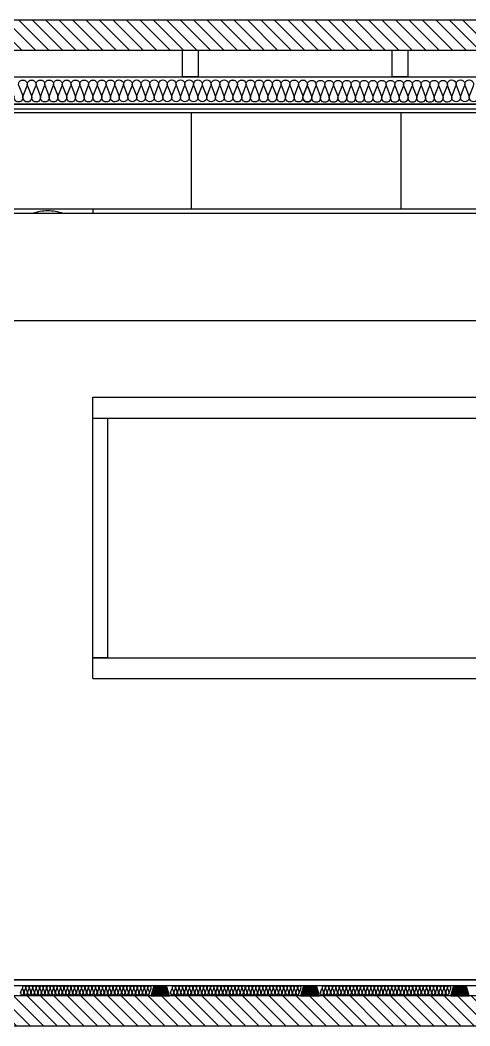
# Model space of a CAD drawing. Header units: millimetres. Extents: x 10 to 76.1, y 10 to 63.5.
# Drawn here: x 14.093 to 15.593, y 10 to 13.36 of the extents above; entities that cross this region are included whole.
import ezdxf

# ---------------------------------------------------------------- set-up
doc = ezdxf.new("R2010")
doc.units = ezdxf.units.MM
doc.linetypes.add('LÍNEAS_OCULTAS', pattern=[9.525, 6.35, -3.175])
doc.layers.add('durlok', color=3, linetype='Continuous')
doc.layers.add('lana de vidrio', color=2, linetype='Continuous')
pattern_1 = [(45, (-5, -61.920988), (-0.02245064, 0.02245064), [])]

# ---------------------------------------------------------------- blocks, each defined once
blk = doc.blocks.new('*X1')
at = {"color": 0}
for p, q in [((628.8661, 452.4359), (628.8968, 452.4666)), ((628.8665, 452.4328), (628.9003, 452.4666)), ((628.8674, 452.4408), (628.8932, 452.4666)), ((628.8688, 452.4457), (628.8897, 452.4666)), ((628.87, 452.4328), (628.9038, 452.4666)), ((628.8702, 452.4506), (628.8862, 452.4666)), ((628.8715, 452.4555), (628.8826, 452.4666)), ((628.8729, 452.4604), (628.8791, 452.4666)), ((628.8736, 452.4328), (628.9074, 452.4666)), ((628.8743, 452.4653), (628.8756, 452.4666)), ((628.8771, 452.4328), (628.9109, 452.4666)), ((628.8806, 452.4328), (628.9145, 452.4666)), ((628.8842, 452.4328), (628.9175, 452.4661)), ((628.8877, 452.4328), (628.9183, 452.4633)), ((628.8912, 452.4328), (628.9191, 452.4606)), ((628.8948, 452.4328), (628.9198, 452.4578)), ((628.8983, 452.4328), (628.9206, 452.4551)), ((628.9019, 452.4328), (628.9214, 452.4523)), ((628.9054, 452.4328), (628.9222, 452.4495)), ((628.9089, 452.4328), (628.9229, 452.4468)), ((628.9125, 452.4328), (628.9237, 452.444)), ((628.916, 452.4328), (628.9245, 452.4412)), ((628.9195, 452.4328), (628.9253, 452.4385)), ((628.9231, 452.4328), (628.926, 452.4357)), ((628.9266, 452.4328), (628.9268, 452.4329))]:
    blk.add_line(p, q, dxfattribs=at)

msp = doc.modelspace()

# ---------------------------------------------------------------- hatches: boundary and pattern name
at = {"linetype": 'Continuous', "extrusion": (0, 0, -1)}
h = msp.add_hatch(dxfattribs=at)
h.set_pattern_fill('ANSI31', color=8, scale=0.01, style=0)
h.set_pattern_definition(pattern_1)
h.paths.add_polyline_path([(-10, 13.26), (-10, 13.36), (-19.68, 13.36), (-19.68, 13.26)])
h = msp.add_hatch(dxfattribs=at)
h.set_pattern_fill('ANSI31', color=8, scale=0.01, style=0)
h.set_pattern_definition(pattern_1)
h.paths.add_polyline_path([(-10, 10), (-10, 10.1), (-19.68, 10.1), (-19.68, 10)])

# ---------------------------------------------------------------- linework, layer by layer
at = {"linetype": 'Continuous', "extrusion": (0, 1, 0)}
for p, q in [((19.68, 13.36), (10, 13.36)), ((10.205, 13.26), (19.475, 13.26)), ((19.1757, 10.153), (12.945, 10.153)), ((12.945, 10.135), (19.1757, 10.135)), ((19.475, 10.1), (10.205, 10.1)), ((10, 10), (19.68, 10))]:
    msp.add_line(p, q, dxfattribs=at)
at = {"linetype": 'Continuous', "extrusion": (-9.75795e-32, -4.64758e-31, -1)}
msp.add_line((19.68, 13.36), (10, 13.36), dxfattribs=at)
at = {"color": 3}
for p, q in [((14.6034, 13.26), (14.7174, 13.26)), ((15.3034, 13.26), (15.4174, 13.26))]:
    msp.add_line(p, q, dxfattribs=at)
for p, q in [((14.6629, 13.0516), (14.6629, 12.73)), ((15.3629, 13.0516), (15.3629, 12.73)), ((12.945, 12.73), (19.1807, 12.73)), ((12.945, 12.715), (19.1807, 12.715)), ((12.96, 12.3566), (19.1607, 12.3566)), ((12.945, 10.155), (19.1757, 10.155)), ((14.5295, 10.1), (14.5912, 10.1)), ((15.0295, 10.1), (15.0912, 10.1)), ((15.5295, 10.1), (15.5912, 10.1))]:
    msp.add_line(p, q)
at = {"color": 3, "linetype": 'LÍNEAS_OCULTAS', "extrusion": (0, 1, 0)}
msp.add_line((14.335, 12.73), (14.335, 12.715), dxfattribs=at)
at = {"color": 3}
for points in [[(14.6344, 13.26), (14.6863, 13.26), (14.6863, 13.17), (14.6344, 13.17)], [(15.3344, 13.26), (15.3863, 13.26), (15.3863, 13.17), (15.3344, 13.17)]]:
    msp.add_lwpolyline(points, close=True, dxfattribs=at)
at = {"color": 3, "linetype": 'LÍNEAS_OCULTAS', "extrusion": (0, 0, -1)}
msp.add_arc((-14.185, 12.5766), 0.1472, 70.1363, 109.8637, dxfattribs=at)
at = {"layer": 'durlok'}
for p, q in [((12.945, 13.17), (19.1758, 13.17)), ((12.945, 13.0791), (19.1758, 13.0791)), ((12.945, 13.0641), (19.1758, 13.0641))]:
    msp.add_line(p, q, dxfattribs=at)
at = {"layer": 'durlok', "linetype": 'Continuous', "extrusion": (1, -1.83697e-16, 0)}
for p, q in [((19.1758, 13.0791), (12.945, 13.0791)), ((12.945, 13.0516), (19.1758, 13.0516))]:
    msp.add_line(p, q, dxfattribs=at)
at = {"layer": 'durlok', "linetype": 'Continuous', "extrusion": (0, 1, 0)}
for p, q in [((14.335, 12.1), (17.835, 12.1)), ((14.335, 12.03), (14.335, 12.1)), ((14.335, 12.03), (14.385, 12.03)), ((14.335, 11.23), (14.335, 12.03)), ((14.335, 12.03), (17.835, 12.03)), ((14.385, 11.23), (14.385, 12.03)), ((14.385, 11.23), (14.335, 11.23)), ((14.335, 11.23), (17.835, 11.23)), ((14.335, 11.16), (14.335, 11.23)), ((14.335, 11.16), (17.835, 11.16))]:
    msp.add_line(p, q, dxfattribs=at)
at = {"layer": 'lana de vidrio', "color": 2, "extrusion": (-1.22465e-16, 0, -1)}
for p, q in [((14.0883, 13.14), (14.101, 13.1065)), ((14.1029, 13.1065), (14.1156, 13.14)), ((14.1175, 13.14), (14.1302, 13.1065)), ((14.1321, 13.1065), (14.1448, 13.14)), ((14.1467, 13.14), (14.1594, 13.1065)), ((14.1613, 13.1065), (14.174, 13.14)), ((14.1759, 13.14), (14.1886, 13.1065)), ((14.1905, 13.1065), (14.2032, 13.14)), ((14.2051, 13.14), (14.2178, 13.1065)), ((14.2197, 13.1065), (14.2324, 13.14)), ((14.2343, 13.14), (14.247, 13.1065)), ((14.2489, 13.1065), (14.2616, 13.14)), ((14.2635, 13.14), (14.2762, 13.1065)), ((14.2781, 13.1065), (14.2908, 13.14)), ((14.2927, 13.14), (14.3054, 13.1065)), ((14.3073, 13.1065), (14.32, 13.14)), ((14.3219, 13.14), (14.3346, 13.1065)), ((14.3365, 13.1065), (14.3492, 13.14)), ((14.3511, 13.14), (14.3638, 13.1065)), ((14.3657, 13.1065), (14.3784, 13.14)), ((14.3803, 13.14), (14.393, 13.1065)), ((14.3949, 13.1065), (14.4076, 13.14)), ((14.4094, 13.1402), (14.418, 13.1176)), ((14.4095, 13.14), (14.4181, 13.1173)), ((14.424, 13.1068), (14.4367, 13.1402)), ((14.4386, 13.1402), (14.4513, 13.1068)), ((14.4532, 13.1068), (14.4659, 13.1402)), ((14.4678, 13.1402), (14.4805, 13.1068)), ((14.4824, 13.1068), (14.4951, 13.1402)), ((14.497, 13.1402), (14.5097, 13.1068)), ((14.5116, 13.1068), (14.5243, 13.1402)), ((14.5262, 13.1402), (14.5389, 13.1068)), ((14.5408, 13.1068), (14.5535, 13.1402)), ((14.5554, 13.1402), (14.5681, 13.1068)), ((14.57, 13.1068), (14.5827, 13.1402)), ((14.5846, 13.1402), (14.5973, 13.1068)), ((14.5992, 13.1068), (14.6119, 13.1402)), ((14.6138, 13.1402), (14.6265, 13.1068)), ((14.6284, 13.1068), (14.6411, 13.1402)), ((14.643, 13.1402), (14.6557, 13.1068)), ((14.6576, 13.1068), (14.6703, 13.1402)), ((14.6722, 13.1402), (14.6849, 13.1068)), ((14.6869, 13.1068), (14.6996, 13.1402)), ((14.7015, 13.1402), (14.7142, 13.1068)), ((14.7161, 13.1068), (14.7288, 13.1402)), ((14.7307, 13.1402), (14.7434, 13.1068)), ((14.7453, 13.1068), (14.758, 13.1402)), ((14.7599, 13.1402), (14.7726, 13.1068)), ((14.7745, 13.1068), (14.7872, 13.1402)), ((14.7891, 13.1402), (14.8018, 13.1068)), ((14.7891, 13.14), (14.8018, 13.1065)), ((14.8037, 13.1068), (14.8164, 13.1402)), ((14.8037, 13.1065), (14.8164, 13.14)), ((14.8183, 13.14), (14.831, 13.1065)), ((14.8329, 13.1065), (14.8456, 13.14)), ((14.8475, 13.14), (14.8602, 13.1065)), ((14.8621, 13.1065), (14.8748, 13.14)), ((14.8767, 13.14), (14.8894, 13.1065)), ((14.8913, 13.1065), (14.904, 13.14)), ((14.9059, 13.14), (14.9186, 13.1065)), ((14.9205, 13.1065), (14.9332, 13.14)), ((14.9351, 13.14), (14.9478, 13.1065)), ((14.9497, 13.1065), (14.9624, 13.14)), ((14.9643, 13.14), (14.977, 13.1065)), ((14.9789, 13.1065), (14.9916, 13.14)), ((14.9935, 13.14), (15.0062, 13.1065)), ((15.0081, 13.1065), (15.0208, 13.14)), ((15.0227, 13.14), (15.0354, 13.1065)), ((15.0373, 13.1065), (15.05, 13.14)), ((15.0373, 13.1055), (15.05, 13.1389)), ((15.0519, 13.14), (15.0646, 13.1065)), ((15.0519, 13.1389), (15.0646, 13.1055)), ((15.0665, 13.1055), (15.0792, 13.1389)), ((15.0811, 13.1389), (15.0938, 13.1055)), ((15.0957, 13.1055), (15.1084, 13.1389)), ((15.1103, 13.1389), (15.123, 13.1055)), ((15.1249, 13.1055), (15.1376, 13.1389)), ((15.1395, 13.1389), (15.1522, 13.1055)), ((15.1541, 13.1055), (15.1668, 13.1389)), ((15.1687, 13.1389), (15.1814, 13.1055)), ((15.1833, 13.1055), (15.196, 13.1389)), ((15.1979, 13.1389), (15.2106, 13.1055)), ((15.2125, 13.1055), (15.2252, 13.1389)), ((15.2271, 13.1389), (15.2398, 13.1055)), ((15.2417, 13.1055), (15.2544, 13.1389)), ((15.2563, 13.1389), (15.269, 13.1055)), ((15.2709, 13.1055), (15.2836, 13.1389)), ((15.2855, 13.1389), (15.2982, 13.1055)), ((15.3001, 13.1055), (15.3128, 13.1389)), ((15.3147, 13.1389), (15.3274, 13.1055)), ((15.3293, 13.1055), (15.342, 13.1389)), ((15.3439, 13.1389), (15.3566, 13.1055)), ((15.3585, 13.1055), (15.3712, 13.1389)), ((15.3731, 13.1389), (15.3858, 13.1055)), ((15.3877, 13.1055), (15.4004, 13.1389)), ((15.4023, 13.1389), (15.415, 13.1055)), ((15.4169, 13.1055), (15.4296, 13.1389)), ((15.4315, 13.1389), (15.4442, 13.1055)), ((15.4461, 13.1055), (15.4588, 13.1389)), ((15.4607, 13.1389), (15.4734, 13.1055)), ((15.4753, 13.1055), (15.488, 13.1389)), ((15.4899, 13.1389), (15.5026, 13.1055)), ((15.5045, 13.1055), (15.5172, 13.1389)), ((15.5191, 13.1402), (15.5277, 13.1176)), ((15.5191, 13.1389), (15.5277, 13.1163)), ((15.5337, 13.1068), (15.5464, 13.1402)), ((15.5483, 13.1402), (15.561, 13.1068)), ((15.5629, 13.1068), (15.5756, 13.1402)), ((15.5775, 13.1402), (15.5902, 13.1068)), ((15.5921, 13.1068), (15.6048, 13.1402)), ((14.418, 13.1176), (14.4221, 13.1068)), ((14.4181, 13.1173), (14.4222, 13.1066)), ((15.5277, 13.1176), (15.5318, 13.1068)), ((15.5277, 13.1163), (15.5318, 13.1055))]:
    msp.add_line(p, q, dxfattribs=at)
at = {"layer": 'lana de vidrio', "color": 2}
for p, q in [((14.0943, 10.112), (14.0994, 10.1253)), ((14.1001, 10.1253), (14.1052, 10.112)), ((14.1059, 10.112), (14.111, 10.1253)), ((14.1118, 10.1253), (14.1168, 10.112)), ((14.1176, 10.112), (14.1226, 10.1253)), ((14.1234, 10.1253), (14.1284, 10.112)), ((14.1292, 10.112), (14.1342, 10.1253)), ((14.135, 10.1253), (14.14, 10.112)), ((14.1408, 10.112), (14.1458, 10.1253)), ((14.1466, 10.1253), (14.1516, 10.112)), ((14.1466, 10.1253), (14.1516, 10.112)), ((14.1524, 10.112), (14.1575, 10.1253)), ((14.1582, 10.1253), (14.1633, 10.112)), ((14.164, 10.112), (14.1691, 10.1253)), ((14.1698, 10.1253), (14.1749, 10.112)), ((14.1756, 10.112), (14.1807, 10.1253)), ((14.1814, 10.1253), (14.1865, 10.112)), ((14.1872, 10.112), (14.1923, 10.1253)), ((14.193, 10.1253), (14.1981, 10.112)), ((14.1989, 10.112), (14.2039, 10.1253)), ((14.2047, 10.1253), (14.2097, 10.112)), ((14.2105, 10.112), (14.2155, 10.1253)), ((14.2163, 10.1253), (14.2213, 10.112)), ((14.2221, 10.112), (14.2271, 10.1253)), ((14.2279, 10.1253), (14.2329, 10.112)), ((14.2337, 10.112), (14.2387, 10.1253)), ((14.2337, 10.112), (14.2387, 10.1253)), ((14.2337, 10.112), (14.2387, 10.1253)), ((14.2395, 10.1253), (14.2446, 10.112)), ((14.2453, 10.112), (14.2504, 10.1253)), ((14.2511, 10.1253), (14.2562, 10.112)), ((14.2569, 10.112), (14.262, 10.1253)), ((14.2627, 10.1253), (14.2678, 10.112)), ((14.2685, 10.112), (14.2736, 10.1253)), ((14.2743, 10.1253), (14.2794, 10.112)), ((14.2802, 10.112), (14.2852, 10.1253)), ((14.286, 10.1253), (14.291, 10.112)), ((14.2918, 10.112), (14.2968, 10.1253)), ((14.2976, 10.1253), (14.3026, 10.112)), ((14.3034, 10.112), (14.3084, 10.1253)), ((14.3092, 10.1253), (14.3142, 10.112)), ((14.315, 10.112), (14.32, 10.1253)), ((14.315, 10.112), (14.32, 10.1253)), ((14.3208, 10.1253), (14.3259, 10.112)), ((14.3266, 10.112), (14.3317, 10.1253)), ((14.3324, 10.1253), (14.3375, 10.112)), ((14.333, 10.1253), (14.338, 10.112)), ((14.3388, 10.112), (14.3438, 10.1253)), ((14.3446, 10.1253), (14.3497, 10.112)), ((14.3504, 10.112), (14.3555, 10.1253)), ((14.3562, 10.1253), (14.3613, 10.112)), ((14.362, 10.112), (14.3671, 10.1253)), ((14.3678, 10.1253), (14.3729, 10.112)), ((14.3736, 10.112), (14.3787, 10.1253)), ((14.3794, 10.1253), (14.3845, 10.112)), ((14.3852, 10.112), (14.3903, 10.1253)), ((14.3911, 10.1253), (14.3961, 10.112)), ((14.3969, 10.112), (14.4019, 10.1253)), ((14.4027, 10.1253), (14.4077, 10.112)), ((14.4085, 10.112), (14.4135, 10.1253)), ((14.4143, 10.1253), (14.4193, 10.112)), ((14.4201, 10.112), (14.4251, 10.1253)), ((14.4259, 10.1253), (14.4309, 10.112)), ((14.4317, 10.112), (14.4368, 10.1253)), ((14.4375, 10.1253), (14.4426, 10.112)), ((14.4433, 10.112), (14.4484, 10.1253)), ((14.4491, 10.1253), (14.4542, 10.112)), ((14.4549, 10.112), (14.46, 10.1253)), ((14.4607, 10.1253), (14.4658, 10.112)), ((14.4665, 10.112), (14.4716, 10.1253)), ((14.4724, 10.1253), (14.4774, 10.112)), ((14.4782, 10.112), (14.4832, 10.1253)), ((14.484, 10.1253), (14.489, 10.112)), ((14.4898, 10.112), (14.4948, 10.1253)), ((14.4956, 10.1253), (14.5006, 10.112)), ((14.5014, 10.112), (14.5064, 10.1253)), ((14.5072, 10.1253), (14.5122, 10.112)), ((14.513, 10.112), (14.5181, 10.1253)), ((14.5188, 10.1253), (14.5239, 10.112)), ((14.5246, 10.112), (14.5297, 10.1253)), ((14.5943, 10.112), (14.5993, 10.1253)), ((14.6001, 10.1253), (14.6052, 10.112)), ((14.6059, 10.112), (14.611, 10.1253)), ((14.6117, 10.1253), (14.6168, 10.112)), ((14.6175, 10.112), (14.6226, 10.1253)), ((14.6233, 10.1253), (14.6284, 10.112)), ((14.6291, 10.112), (14.6342, 10.1253)), ((14.6349, 10.1253), (14.64, 10.112)), ((14.6408, 10.112), (14.6458, 10.1253)), ((14.6466, 10.1253), (14.6516, 10.112)), ((14.6524, 10.112), (14.6574, 10.1253)), ((14.6582, 10.1253), (14.6632, 10.112)), ((14.664, 10.112), (14.669, 10.1253)), ((14.664, 10.112), (14.669, 10.1253)), ((14.664, 10.112), (14.669, 10.1253)), ((14.6698, 10.1253), (14.6748, 10.112)), ((14.6756, 10.112), (14.6806, 10.1253)), ((14.6814, 10.1253), (14.6865, 10.112)), ((14.6872, 10.112), (14.6923, 10.1253)), ((14.693, 10.1253), (14.6981, 10.112)), ((14.6988, 10.112), (14.7039, 10.1253)), ((14.7046, 10.1253), (14.7097, 10.112)), ((14.7104, 10.112), (14.7155, 10.1253)), ((14.7162, 10.1253), (14.7213, 10.112)), ((14.7221, 10.112), (14.7271, 10.1253)), ((14.7279, 10.1253), (14.7329, 10.112)), ((14.7337, 10.112), (14.7387, 10.1253)), ((14.7395, 10.1253), (14.7445, 10.112)), ((14.7453, 10.112), (14.7503, 10.1253)), ((14.7453, 10.112), (14.7503, 10.1253)), ((14.7511, 10.1253), (14.7561, 10.112)), ((14.7569, 10.112), (14.7619, 10.1253)), ((14.7627, 10.1253), (14.7678, 10.112)), ((14.7633, 10.1253), (14.7683, 10.112)), ((14.7691, 10.112), (14.7741, 10.1253)), ((14.7749, 10.1253), (14.7799, 10.112)), ((14.7807, 10.112), (14.7857, 10.1253)), ((14.7865, 10.1253), (14.7915, 10.112)), ((14.7923, 10.112), (14.7974, 10.1253)), ((14.7981, 10.1253), (14.8032, 10.112)), ((14.8039, 10.112), (14.809, 10.1253)), ((14.8097, 10.1253), (14.8148, 10.112)), ((14.8155, 10.112), (14.8206, 10.1253)), ((14.8213, 10.1253), (14.8264, 10.112)), ((14.8271, 10.112), (14.8322, 10.1253)), ((14.833, 10.1253), (14.838, 10.112)), ((14.8388, 10.112), (14.8438, 10.1253)), ((14.8446, 10.1253), (14.8496, 10.112)), ((14.8504, 10.112), (14.8554, 10.1253)), ((14.8562, 10.1253), (14.8612, 10.112)), ((14.862, 10.112), (14.867, 10.1253)), ((14.8678, 10.1253), (14.8728, 10.112)), ((14.8736, 10.112), (14.8787, 10.1253)), ((14.8794, 10.1253), (14.8845, 10.112)), ((14.8852, 10.112), (14.8903, 10.1253)), ((14.891, 10.1253), (14.8961, 10.112)), ((14.8968, 10.112), (14.9019, 10.1253)), ((14.9026, 10.1253), (14.9077, 10.112)), ((14.9084, 10.112), (14.9135, 10.1253)), ((14.9143, 10.1253), (14.9193, 10.112)), ((14.9201, 10.112), (14.9251, 10.1253)), ((14.9259, 10.1253), (14.9309, 10.112)), ((14.9317, 10.112), (14.9367, 10.1253)), ((14.9375, 10.1253), (14.9425, 10.112)), ((14.9433, 10.112), (14.9483, 10.1253)), ((14.9491, 10.1253), (14.9541, 10.112)), ((14.9549, 10.112), (14.9599, 10.1253)), ((14.9607, 10.1253), (14.9658, 10.112)), ((14.9665, 10.112), (14.9716, 10.1253)), ((14.9723, 10.1253), (14.9774, 10.112)), ((14.9781, 10.112), (14.9832, 10.1253)), ((14.9839, 10.1253), (14.989, 10.112)), ((14.9897, 10.112), (14.9948, 10.1253)), ((14.9955, 10.1253), (15.0006, 10.112)), ((15.0014, 10.112), (15.0064, 10.1253)), ((15.0072, 10.1253), (15.0122, 10.112)), ((15.0072, 10.1253), (15.0122, 10.112)), ((15.013, 10.112), (15.018, 10.1253)), ((15.0188, 10.1253), (15.0238, 10.112)), ((15.0246, 10.112), (15.0296, 10.1253)), ((15.0943, 10.112), (15.0993, 10.1253)), ((15.0943, 10.112), (15.0993, 10.1253)), ((15.0943, 10.112), (15.0993, 10.1253)), ((15.1001, 10.1253), (15.1051, 10.112)), ((15.1059, 10.112), (15.1109, 10.1253)), ((15.1117, 10.1253), (15.1167, 10.112)), ((15.1175, 10.112), (15.1225, 10.1253)), ((15.1233, 10.1253), (15.1284, 10.112)), ((15.1291, 10.112), (15.1342, 10.1253)), ((15.1349, 10.1253), (15.14, 10.112)), ((15.1407, 10.112), (15.1458, 10.1253)), ((15.1465, 10.1253), (15.1516, 10.112)), ((15.1523, 10.112), (15.1574, 10.1253)), ((15.1581, 10.1253), (15.1632, 10.112)), ((15.1639, 10.112), (15.169, 10.1253)), ((15.1698, 10.1253), (15.1748, 10.112)), ((15.1756, 10.112), (15.1806, 10.1253)), ((15.1756, 10.112), (15.1806, 10.1253)), ((15.1814, 10.1253), (15.1864, 10.112)), ((15.1872, 10.112), (15.1922, 10.1253)), ((15.193, 10.1253), (15.198, 10.112)), ((15.1936, 10.1253), (15.1986, 10.112)), ((15.1994, 10.112), (15.2044, 10.1253)), ((15.2052, 10.1253), (15.2102, 10.112)), ((15.211, 10.112), (15.216, 10.1253)), ((15.2168, 10.1253), (15.2218, 10.112)), ((15.2226, 10.112), (15.2276, 10.1253)), ((15.2284, 10.1253), (15.2334, 10.112)), ((15.2342, 10.112), (15.2393, 10.1253)), ((15.24, 10.1253), (15.2451, 10.112)), ((15.2458, 10.112), (15.2509, 10.1253)), ((15.2516, 10.1253), (15.2567, 10.112)), ((15.2574, 10.112), (15.2625, 10.1253)), ((15.2632, 10.1253), (15.2683, 10.112)), ((15.269, 10.112), (15.2741, 10.1253)), ((15.2749, 10.1253), (15.2799, 10.112)), ((15.2807, 10.112), (15.2857, 10.1253)), ((15.2865, 10.1253), (15.2915, 10.112)), ((15.2923, 10.112), (15.2973, 10.1253)), ((15.2981, 10.1253), (15.3031, 10.112)), ((15.3039, 10.112), (15.3089, 10.1253)), ((15.3097, 10.1253), (15.3147, 10.112)), ((15.3155, 10.112), (15.3206, 10.1253)), ((15.3213, 10.1253), (15.3264, 10.112)), ((15.3271, 10.112), (15.3322, 10.1253)), ((15.3329, 10.1253), (15.338, 10.112)), ((15.3387, 10.112), (15.3438, 10.1253)), ((15.3445, 10.1253), (15.3496, 10.112)), ((15.3503, 10.112), (15.3554, 10.1253)), ((15.3561, 10.1253), (15.3612, 10.112)), ((15.362, 10.112), (15.367, 10.1253)), ((15.3678, 10.1253), (15.3728, 10.112)), ((15.3736, 10.112), (15.3786, 10.1253)), ((15.3794, 10.1253), (15.3844, 10.112)), ((15.3852, 10.112), (15.3902, 10.1253)), ((15.391, 10.1253), (15.396, 10.112)), ((15.3968, 10.112), (15.4018, 10.1253)), ((15.4026, 10.1253), (15.4077, 10.112)), ((15.4084, 10.112), (15.4135, 10.1253)), ((15.4142, 10.1253), (15.4193, 10.112)), ((15.42, 10.112), (15.4251, 10.1253)), ((15.4258, 10.1253), (15.4309, 10.112)), ((15.4316, 10.112), (15.4367, 10.1253)), ((15.4374, 10.1253), (15.4425, 10.112)), ((15.4374, 10.1253), (15.4425, 10.112)), ((15.4433, 10.112), (15.4483, 10.1253)), ((15.4491, 10.1253), (15.4541, 10.112)), ((15.4549, 10.112), (15.4599, 10.1253)), ((15.4607, 10.1253), (15.4657, 10.112)), ((15.4665, 10.112), (15.4715, 10.1253)), ((15.4723, 10.1253), (15.4773, 10.112)), ((15.4781, 10.112), (15.4831, 10.1253)), ((15.4839, 10.1253), (15.489, 10.112)), ((15.4897, 10.112), (15.4948, 10.1253)), ((15.4955, 10.1253), (15.5006, 10.112)), ((15.5013, 10.112), (15.5064, 10.1253)), ((15.5071, 10.1253), (15.5122, 10.112)), ((15.5129, 10.112), (15.518, 10.1253)), ((15.5187, 10.1253), (15.5238, 10.112)), ((15.5246, 10.112), (15.5296, 10.1253)), ((15.5246, 10.112), (15.5296, 10.1253)), ((15.5246, 10.112), (15.5296, 10.1253))]:
    msp.add_line(p, q, dxfattribs=at)
at = {"layer": 'lana de vidrio'}
for p, q in [((14.5295, 10.1), (14.5393, 10.135)), ((14.5912, 10.1), (14.5814, 10.135)), ((15.0295, 10.1), (15.0393, 10.135)), ((15.0912, 10.1), (15.0814, 10.135)), ((15.5295, 10.1), (15.5393, 10.135)), ((15.5912, 10.1), (15.5814, 10.135))]:
    msp.add_line(p, q, dxfattribs=at)
at = {"layer": 'lana de vidrio', "color": 2, "extrusion": (-1.22465e-16, 0, -1)}
for centre, start, end in [((-14.1019, 13.1452), 339.2034, 200.7966), ((-14.1311, 13.1452), 339.2034, 200.7966), ((-14.1603, 13.1452), 339.2034, 200.7966), ((-14.1895, 13.1452), 339.2034, 200.7966), ((-14.2187, 13.1452), 339.2034, 200.7966), ((-14.2479, 13.1452), 339.2034, 200.7966), ((-14.2771, 13.1452), 339.2034, 200.7966), ((-14.3064, 13.1452), 339.2034, 200.7966), ((-14.3356, 13.1452), 339.2034, 200.7966), ((-14.3648, 13.1452), 339.2034, 200.7966), ((-14.394, 13.1452), 339.2034, 200.7966), ((-14.4231, 13.1454), 339.2034, 69.7661), ((-14.4231, 13.1454), 69.7858, 200.7966), ((-14.4523, 13.1454), 339.2034, 200.7966), ((-14.4815, 13.1454), 339.2034, 200.7966), ((-14.5107, 13.1454), 339.2034, 200.7966), ((-14.5399, 13.1454), 339.2034, 200.7966), ((-14.5691, 13.1454), 339.2034, 200.7966), ((-14.5983, 13.1454), 339.2034, 200.7966), ((-14.6275, 13.1454), 339.2034, 200.7966), ((-14.6567, 13.1454), 339.2034, 200.7966), ((-14.6859, 13.1454), 339.2034, 200.7966), ((-14.7151, 13.1454), 339.2034, 200.7966), ((-14.7443, 13.1454), 339.2034, 200.7966), ((-14.7735, 13.1454), 339.2034, 200.7966), ((-14.8027, 13.1454), 339.2034, 200.7966), ((-14.8027, 13.1452), 339.2034, 200.7966), ((-14.8319, 13.1452), 339.2034, 200.7966), ((-14.8611, 13.1452), 339.2034, 200.7966), ((-14.8903, 13.1452), 339.2034, 200.7966), ((-14.9195, 13.1452), 339.2034, 200.7966), ((-14.9487, 13.1452), 339.2034, 200.7966), ((-14.9779, 13.1452), 339.2034, 200.7966), ((-15.0071, 13.1452), 339.2034, 200.7966), ((-15.0363, 13.1452), 339.2034, 200.7966), ((-15.0655, 13.1441), 339.2034, 200.7966), ((-15.0947, 13.1441), 339.2034, 200.7966), ((-15.1239, 13.1441), 339.2034, 200.7966), ((-15.1531, 13.1441), 339.2034, 200.7966), ((-15.1823, 13.1441), 339.2034, 200.7966), ((-15.2115, 13.1441), 339.2034, 200.7966), ((-15.2407, 13.1441), 339.2034, 200.7966), ((-15.27, 13.1441), 339.2034, 200.7966), ((-15.2992, 13.1441), 339.2034, 200.7966), ((-15.3284, 13.1441), 339.2034, 200.7966), ((-15.3576, 13.1441), 339.2034, 200.7966), ((-15.3868, 13.1441), 339.2034, 200.7966), ((-15.416, 13.1441), 339.2034, 200.7966), ((-15.4452, 13.1441), 339.2034, 200.7966), ((-15.4744, 13.1441), 339.2034, 200.7966), ((-15.5036, 13.1441), 339.2034, 200.7966), ((-15.5327, 13.1454), 339.2034, 69.7661), ((-15.5327, 13.1454), 69.7858, 200.7966), ((-15.5619, 13.1454), 339.2034, 200.7966), ((-15.5911, 13.1454), 339.2034, 200.7966), ((-14.0873, 13.1014), 159.2034, 20.7966), ((-14.1165, 13.1014), 159.2034, 20.7966), ((-14.1457, 13.1014), 159.2034, 20.7966), ((-14.1749, 13.1014), 159.2034, 20.7966), ((-14.2041, 13.1014), 159.2034, 20.7966), ((-14.2333, 13.1014), 159.2034, 20.7966), ((-14.2625, 13.1014), 159.2034, 20.7966), ((-14.2917, 13.1014), 159.2034, 20.7966), ((-14.321, 13.1014), 159.2034, 20.7966), ((-14.3502, 13.1014), 159.2034, 20.7966), ((-14.3794, 13.1014), 159.2034, 20.7966), ((-14.4086, 13.1014), 229.145, 20.7966), ((-14.4086, 13.1014), 159.2034, 229.1205), ((-14.4377, 13.1016), 159.2034, 20.7966), ((-14.4669, 13.1016), 159.2034, 20.7966), ((-14.4961, 13.1016), 159.2034, 20.7966), ((-14.5253, 13.1016), 159.2034, 20.7966), ((-14.5545, 13.1016), 159.2034, 20.7966), ((-14.5837, 13.1016), 159.2034, 20.7966), ((-14.6129, 13.1016), 159.2034, 20.7966), ((-14.6421, 13.1016), 159.2034, 20.7966), ((-14.6713, 13.1016), 159.2034, 20.7966), ((-14.7005, 13.1016), 159.2034, 20.7966), ((-14.7297, 13.1016), 159.2034, 20.7966), ((-14.7589, 13.1016), 159.2034, 20.7966), ((-14.7881, 13.1016), 159.2034, 20.7966), ((-14.8173, 13.1014), 159.2034, 20.7966), ((-14.8465, 13.1014), 159.2034, 20.7966), ((-14.8757, 13.1014), 159.2034, 20.7966), ((-14.9049, 13.1014), 159.2034, 20.7966), ((-14.9341, 13.1014), 159.2034, 20.7966), ((-14.9633, 13.1014), 159.2034, 20.7966), ((-14.9925, 13.1014), 159.2034, 20.7966), ((-15.0217, 13.1014), 159.2034, 20.7966), ((-15.0509, 13.1014), 159.2034, 20.7966), ((-15.0509, 13.1003), 159.2034, 20.7966), ((-15.0801, 13.1003), 159.2034, 20.7966), ((-15.1093, 13.1003), 159.2034, 20.7966), ((-15.1385, 13.1003), 159.2034, 20.7966), ((-15.1677, 13.1003), 159.2034, 20.7966), ((-15.1969, 13.1003), 159.2034, 20.7966), ((-15.2261, 13.1003), 159.2034, 20.7966), ((-15.2553, 13.1003), 159.2034, 20.7966), ((-15.2846, 13.1003), 159.2034, 20.7966), ((-15.3138, 13.1003), 159.2034, 20.7966), ((-15.343, 13.1003), 159.2034, 20.7966), ((-15.3722, 13.1003), 159.2034, 20.7966), ((-15.4014, 13.1003), 159.2034, 20.7966), ((-15.4306, 13.1003), 159.2034, 20.7966), ((-15.4598, 13.1003), 159.2034, 20.7966), ((-15.489, 13.1003), 159.2034, 20.7966), ((-15.5182, 13.1003), 229.145, 20.7966), ((-15.5182, 13.1003), 159.2034, 229.1205), ((-15.5473, 13.1016), 159.2034, 20.7966), ((-15.5765, 13.1016), 159.2034, 20.7966), ((-15.6057, 13.1016), 159.2034, 20.7966)]:
    msp.add_arc(centre, 0.0146, start, end, dxfattribs=at)
at = {"layer": 'lana de vidrio', "color": 2}
for centre, start, end in [((14.1056, 10.1273), 339.2034, 200.7966), ((14.1172, 10.1273), 339.2034, 200.7966), ((14.1288, 10.1273), 339.2034, 200.7966), ((14.1404, 10.1273), 339.2034, 200.7966), ((14.152, 10.1273), 339.2034, 200.7966), ((14.1636, 10.1273), 339.2034, 200.7966), ((14.1753, 10.1273), 339.2034, 200.7966), ((14.1869, 10.1273), 339.2034, 200.7966), ((14.1985, 10.1273), 339.2034, 200.7966), ((14.2101, 10.1273), 339.2034, 200.7966), ((14.2217, 10.1273), 339.2034, 200.7966), ((14.2333, 10.1273), 339.2034, 200.7966), ((14.2449, 10.1273), 339.2034, 200.7966), ((14.2565, 10.1273), 339.2034, 200.7966), ((14.2682, 10.1273), 339.2034, 200.7966), ((14.2798, 10.1273), 339.2034, 200.7966), ((14.2914, 10.1273), 339.2034, 200.7966), ((14.303, 10.1273), 339.2034, 200.7966), ((14.3146, 10.1273), 339.2034, 200.7966), ((14.3262, 10.1273), 339.2034, 200.7966), ((14.3384, 10.1273), 339.2034, 200.7966), ((14.35, 10.1273), 339.2034, 200.7966), ((14.3616, 10.1273), 339.2034, 200.7966), ((14.3733, 10.1273), 339.2034, 200.7966), ((14.3849, 10.1273), 339.2034, 200.7966), ((14.3965, 10.1273), 339.2034, 200.7966), ((14.4081, 10.1273), 339.2034, 200.7966), ((14.4197, 10.1273), 339.2034, 200.7966), ((14.4313, 10.1273), 339.2034, 200.7966), ((14.4429, 10.1273), 339.2034, 200.7966), ((14.4546, 10.1273), 339.2034, 200.7966), ((14.4662, 10.1273), 339.2034, 200.7966), ((14.4778, 10.1273), 339.2034, 200.7966), ((14.4894, 10.1273), 339.2034, 200.7966), ((14.501, 10.1273), 339.2034, 200.7966), ((14.5126, 10.1273), 339.2034, 200.7966), ((14.5242, 10.1273), 339.2034, 200.7966), ((14.6055, 10.1273), 339.2034, 200.7966), ((14.6171, 10.1273), 339.2034, 200.7966), ((14.6288, 10.1273), 339.2034, 200.7966), ((14.6404, 10.1273), 339.2034, 200.7966), ((14.652, 10.1273), 339.2034, 200.7966), ((14.6636, 10.1273), 339.2034, 200.7966), ((14.6752, 10.1273), 339.2034, 200.7966), ((14.6868, 10.1273), 339.2034, 200.7966), ((14.6984, 10.1273), 339.2034, 200.7966), ((14.7101, 10.1273), 339.2034, 200.7966), ((14.7217, 10.1273), 339.2034, 200.7966), ((14.7333, 10.1273), 339.2034, 200.7966), ((14.7449, 10.1273), 339.2034, 200.7966), ((14.7565, 10.1273), 339.2034, 200.7966), ((14.7687, 10.1273), 339.2034, 200.7966), ((14.7803, 10.1273), 339.2034, 200.7966), ((14.7919, 10.1273), 339.2034, 200.7966), ((14.8035, 10.1273), 339.2034, 200.7966), ((14.8152, 10.1273), 339.2034, 200.7966), ((14.8268, 10.1273), 339.2034, 200.7966), ((14.8384, 10.1273), 339.2034, 200.7966), ((14.85, 10.1273), 339.2034, 200.7966), ((14.8616, 10.1273), 339.2034, 200.7966), ((14.8732, 10.1273), 339.2034, 200.7966), ((14.8848, 10.1273), 339.2034, 200.7966), ((14.8965, 10.1273), 339.2034, 200.7966), ((14.9081, 10.1273), 339.2034, 200.7966), ((14.9197, 10.1273), 339.2034, 200.7966), ((14.9313, 10.1273), 339.2034, 200.7966), ((14.9429, 10.1273), 339.2034, 200.7966), ((14.9545, 10.1273), 339.2034, 200.7966), ((14.9661, 10.1273), 339.2034, 200.7966), ((14.9777, 10.1273), 339.2034, 200.7966), ((14.9894, 10.1273), 339.2034, 200.7966), ((15.001, 10.1273), 339.2034, 200.7966), ((15.0126, 10.1273), 339.2034, 200.7966), ((15.0242, 10.1273), 339.2034, 200.7966), ((15.1055, 10.1273), 339.2034, 200.7966), ((15.1171, 10.1273), 339.2034, 200.7966), ((15.1287, 10.1273), 339.2034, 200.7966), ((15.1403, 10.1273), 339.2034, 200.7966), ((15.152, 10.1273), 339.2034, 200.7966), ((15.1636, 10.1273), 339.2034, 200.7966), ((15.1752, 10.1273), 339.2034, 200.7966), ((15.1868, 10.1273), 339.2034, 200.7966), ((15.199, 10.1273), 339.2034, 200.7966), ((15.2106, 10.1273), 339.2034, 200.7966), ((15.2222, 10.1273), 339.2034, 200.7966), ((15.2338, 10.1273), 339.2034, 200.7966), ((15.2454, 10.1273), 339.2034, 200.7966), ((15.2571, 10.1273), 339.2034, 200.7966), ((15.2687, 10.1273), 339.2034, 200.7966), ((15.2803, 10.1273), 339.2034, 200.7966), ((15.2919, 10.1273), 339.2034, 200.7966), ((15.3035, 10.1273), 339.2034, 200.7966), ((15.3151, 10.1273), 339.2034, 200.7966), ((15.3267, 10.1273), 339.2034, 200.7966), ((15.3383, 10.1273), 339.2034, 200.7966), ((15.35, 10.1273), 339.2034, 200.7966), ((15.3616, 10.1273), 339.2034, 200.7966), ((15.3732, 10.1273), 339.2034, 200.7966), ((15.3848, 10.1273), 339.2034, 200.7966), ((15.3964, 10.1273), 339.2034, 200.7966), ((15.408, 10.1273), 339.2034, 200.7966), ((15.4196, 10.1273), 339.2034, 200.7966), ((15.4313, 10.1273), 339.2034, 200.7966), ((15.4429, 10.1273), 339.2034, 200.7966), ((15.4545, 10.1273), 339.2034, 200.7966), ((15.4661, 10.1273), 339.2034, 200.7966), ((15.4777, 10.1273), 339.2034, 200.7966), ((15.4893, 10.1273), 339.2034, 200.7966), ((15.5009, 10.1273), 339.2034, 200.7966), ((15.5126, 10.1273), 339.2034, 200.7966), ((15.5242, 10.1273), 339.2034, 200.7966), ((14.0998, 10.1099), 159.2034, 20.7966), ((14.1114, 10.1099), 159.2034, 20.7966), ((14.123, 10.1099), 159.2034, 20.7966), ((14.1346, 10.1099), 159.2034, 20.7966), ((14.1462, 10.1099), 159.2034, 20.7966), ((14.1578, 10.1099), 159.2034, 20.7966), ((14.1694, 10.1099), 159.2034, 20.7966), ((14.1811, 10.1099), 159.2034, 20.7966), ((14.1927, 10.1099), 159.2034, 20.7966), ((14.2043, 10.1099), 159.2034, 20.7966), ((14.2159, 10.1099), 159.2034, 20.7966), ((14.2275, 10.1099), 159.2034, 20.7966), ((14.2391, 10.1099), 159.2034, 20.7966), ((14.2507, 10.1099), 159.2034, 20.7966), ((14.2624, 10.1099), 159.2034, 20.7966), ((14.274, 10.1099), 159.2034, 20.7966), ((14.2856, 10.1099), 159.2034, 20.7966), ((14.2972, 10.1099), 159.2034, 20.7966), ((14.3088, 10.1099), 159.2034, 20.7966), ((14.3204, 10.1099), 159.2034, 20.7966), ((14.332, 10.1099), 159.2034, 20.7966), ((14.3442, 10.1099), 159.2034, 20.7966), ((14.3558, 10.1099), 159.2034, 20.7966), ((14.3674, 10.1099), 159.2034, 20.7966), ((14.3791, 10.1099), 159.2034, 20.7966), ((14.3907, 10.1099), 159.2034, 20.7966), ((14.4023, 10.1099), 159.2034, 20.7966), ((14.4139, 10.1099), 159.2034, 20.7966), ((14.4255, 10.1099), 159.2034, 20.7966), ((14.4371, 10.1099), 159.2034, 20.7966), ((14.4487, 10.1099), 159.2034, 20.7966), ((14.4604, 10.1099), 159.2034, 20.7966), ((14.472, 10.1099), 159.2034, 20.7966), ((14.4836, 10.1099), 159.2034, 20.7966), ((14.4952, 10.1099), 159.2034, 20.7966), ((14.5068, 10.1099), 159.2034, 20.7966), ((14.5184, 10.1099), 159.2034, 20.7966), ((14.5997, 10.1099), 159.2034, 20.7966), ((14.6113, 10.1099), 159.2034, 20.7966), ((14.623, 10.1099), 159.2034, 20.7966), ((14.6346, 10.1099), 159.2034, 20.7966), ((14.6462, 10.1099), 159.2034, 20.7966), ((14.6578, 10.1099), 159.2034, 20.7966), ((14.6694, 10.1099), 159.2034, 20.7966), ((14.681, 10.1099), 159.2034, 20.7966), ((14.6926, 10.1099), 159.2034, 20.7966), ((14.7043, 10.1099), 159.2034, 20.7966), ((14.7159, 10.1099), 159.2034, 20.7966), ((14.7275, 10.1099), 159.2034, 20.7966), ((14.7391, 10.1099), 159.2034, 20.7966), ((14.7507, 10.1099), 159.2034, 20.7966), ((14.7623, 10.1099), 159.2034, 20.7966), ((14.7745, 10.1099), 159.2034, 20.7966), ((14.7861, 10.1099), 159.2034, 20.7966), ((14.7977, 10.1099), 159.2034, 20.7966), ((14.8093, 10.1099), 159.2034, 20.7966), ((14.821, 10.1099), 159.2034, 20.7966), ((14.8326, 10.1099), 159.2034, 20.7966), ((14.8442, 10.1099), 159.2034, 20.7966), ((14.8558, 10.1099), 159.2034, 20.7966), ((14.8674, 10.1099), 159.2034, 20.7966), ((14.879, 10.1099), 159.2034, 20.7966), ((14.8906, 10.1099), 159.2034, 20.7966), ((14.9023, 10.1099), 159.2034, 20.7966), ((14.9139, 10.1099), 159.2034, 20.7966), ((14.9255, 10.1099), 159.2034, 20.7966), ((14.9371, 10.1099), 159.2034, 20.7966), ((14.9487, 10.1099), 159.2034, 20.7966), ((14.9603, 10.1099), 159.2034, 20.7966), ((14.9719, 10.1099), 159.2034, 20.7966), ((14.9836, 10.1099), 159.2034, 20.7966), ((14.9952, 10.1099), 159.2034, 20.7966), ((15.0068, 10.1099), 159.2034, 20.7966), ((15.0184, 10.1099), 159.2034, 20.7966), ((15.0997, 10.1099), 159.2034, 20.7966), ((15.1113, 10.1099), 159.2034, 20.7966), ((15.1229, 10.1099), 159.2034, 20.7966), ((15.1345, 10.1099), 159.2034, 20.7966), ((15.1462, 10.1099), 159.2034, 20.7966), ((15.1578, 10.1099), 159.2034, 20.7966), ((15.1694, 10.1099), 159.2034, 20.7966), ((15.181, 10.1099), 159.2034, 20.7966), ((15.1926, 10.1099), 159.2034, 20.7966), ((15.2048, 10.1099), 159.2034, 20.7966), ((15.2164, 10.1099), 159.2034, 20.7966), ((15.228, 10.1099), 159.2034, 20.7966), ((15.2396, 10.1099), 159.2034, 20.7966), ((15.2512, 10.1099), 159.2034, 20.7966), ((15.2629, 10.1099), 159.2034, 20.7966), ((15.2745, 10.1099), 159.2034, 20.7966), ((15.2861, 10.1099), 159.2034, 20.7966), ((15.2977, 10.1099), 159.2034, 20.7966), ((15.3093, 10.1099), 159.2034, 20.7966), ((15.3209, 10.1099), 159.2034, 20.7966), ((15.3325, 10.1099), 159.2034, 20.7966), ((15.3442, 10.1099), 159.2034, 20.7966), ((15.3558, 10.1099), 159.2034, 20.7966), ((15.3674, 10.1099), 159.2034, 20.7966), ((15.379, 10.1099), 159.2034, 20.7966), ((15.3906, 10.1099), 159.2034, 20.7966), ((15.4022, 10.1099), 159.2034, 20.7966), ((15.4138, 10.1099), 159.2034, 20.7966), ((15.4255, 10.1099), 159.2034, 20.7966), ((15.4371, 10.1099), 159.2034, 20.7966), ((15.4487, 10.1099), 159.2034, 20.7966), ((15.4603, 10.1099), 159.2034, 20.7966), ((15.4719, 10.1099), 159.2034, 20.7966), ((15.4835, 10.1099), 159.2034, 20.7966), ((15.4951, 10.1099), 159.2034, 20.7966), ((15.5068, 10.1099), 159.2034, 20.7966), ((15.5184, 10.1099), 159.2034, 20.7966)]:
    msp.add_arc(centre, 0.00581, start, end, dxfattribs=at)

# ---------------------------------------------------------------- block references
at = {"layer": 'lana de vidrio'}
for p in [(-614.3357, -442.3328), (-613.8357, -442.3328), (-613.3357, -442.3328)]:
    msp.add_blockref('*X1', p, dxfattribs=at)

doc.saveas('drawing.dxf')
